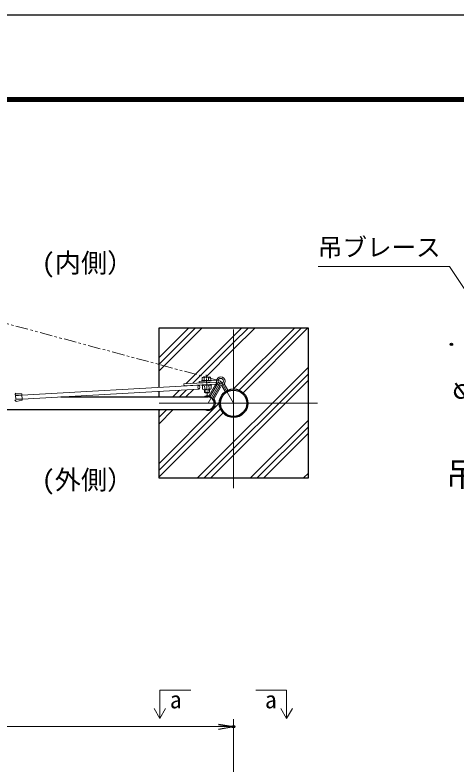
# Model space of a CAD drawing. Units: millimetres, scale not verified. Extents: x -6300 to 6300, y -4455 to 4455.
# Drawn here: x -198 to 1570, y 1457 to 4455 of the extents above; entities that cross this region are included whole.
import ezdxf
from ezdxf.enums import TextEntityAlignment as Align

# ---------------------------------------------------------------- set-up
doc = ezdxf.new("R2010")
doc.units = ezdxf.units.MM
doc.header["$LTSCALE"] = 20
doc.header["$PDMODE"] = 32
doc.header["$PDSIZE"] = 10
for name, pattern in [('USER1', [50.8, 31.75, -6.35, 6.35, -6.35]), ('USER2', [5, 2.5, -0.5, 0.5, -0.5, 0.5, -0.5]), ('USER3', [1.125, 0.75, -0.125, 0.125, -0.125])]:
    doc.linetypes.add(name, pattern=pattern)
for name, color, linetype, lineweight in [('0-0_D-DCR-HCH', 7, 'Continuous', 13), ('0-1_D-STR4', 7, 'Continuous', 25), ('0-2_D-STR1', 1, 'Continuous', 25), ('0-3_D-STR3', 3, 'Continuous', 13), ('0-4_D-BMK', 2, 'USER1', 13), ('0-6_D-STR-DIM', 7, 'Continuous', 13), ('0-8_Defpoints', 8, 'Continuous', 25), ('0-9_D-STR-TXT', 7, 'Continuous', 13), ('0-A_D-TTL-TXT', 7, 'Continuous', 25), ('0-C_D-TTL', 7, 'Continuous', 25)]:
    doc.layers.add(name, color=color, linetype=linetype, lineweight=lineweight)
doc.layers.add('0-7_0', color=7, linetype='Continuous')
doc.styles.add('ＭＳ ゴシック', font='')
doc.styles.get('ＭＳ ゴシック').set_extended_font_data('MS Gothic')

# ---------------------------------------------------------------- blocks, each defined once
blk = doc.blocks.new('_Open')
at = {"layer": '0-7_0'}
blk.add_line((-20, 3.333), (0, 0), dxfattribs=at)
blk.add_lwpolyline([(-20, -3.333), (0, 0), (-20, 0)], dxfattribs=at)

msp = doc.modelspace()

# ---------------------------------------------------------------- linework, layer by layer
at = {"layer": '0-0_D-DCR-HCH'}
for p, q in [((378.62, 3082.16), (498.24, 3201.78)), ((678.79, 2958.06), (922.51, 3201.78)), ((700.69, 2953.45), (949.02, 3201.78)), ((716.91, 2943.15), (975.54, 3201.78)), ((478.52, 2969.93), (480.08, 2971.49)), ((550.29, 2988.66), (551.61, 2989.98)), ((434.92, 2926.33), (461.35, 2952.75)), ((461.44, 2926.33), (489.43, 2954.32)), ((487.95, 2926.33), (517.51, 2955.88)), ((378.62, 2657.89), (621.49, 2900.76)), ((378.62, 2631.38), (625.99, 2878.74)), ((378.62, 2816.99), (437.15, 2875.53)), ((378.62, 2843.51), (410.64, 2875.53)), ((378.62, 2870.03), (384.12, 2875.53)), ((378.62, 2604.86), (636.44, 2862.68)), ((746.77, 2601.78), (978.62, 2833.63)), ((773.29, 2601.78), (978.62, 2807.11)), ((799.8, 2601.78), (978.62, 2780.6)), ((958.9, 2601.78), (978.62, 2621.5))]:
    msp.add_line(p, q, dxfattribs=at)
for points in [[(378.62, 3029.12), (400.18, 3050.68), (551.27, 3201.78)], [(378.62, 3055.64), (379.26, 3056.28), (524.76, 3201.78)], [(488.05, 2979.46), (525.65, 3017.06), (678.62, 3170.03), (710.37, 3201.78)], [(515.96, 2980.85), (546.57, 3011.46), (678.62, 3143.51), (736.89, 3201.78)], [(567.19, 3005.57), (567.48, 3005.85), (678.62, 3116.99), (763.41, 3201.78)], [(534.64, 2601.78), (678.62, 2745.76), (834.13, 2901.27), (978.62, 3045.76)], [(561.15, 2601.78), (678.62, 2719.25), (860.74, 2901.37), (978.62, 3019.25)], [(587.67, 2601.78), (678.62, 2692.73), (887.35, 2901.46), (978.62, 2992.73)]]:
    msp.add_lwpolyline(points, dxfattribs=at)
at = {"layer": '0-1_D-STR4'}
for p, q in [((378.62, 3201.78), (378.62, 2964.31)), ((378.62, 2948.15), (378.62, 2926.33))]:
    msp.add_line(p, q, dxfattribs=at)
msp.add_lwpolyline([(378.62, 2876.38), (378.62, 2601.78), (978.62, 2601.78), (978.62, 3201.78), (378.62, 3201.78)], dxfattribs=at)
at = {"layer": '0-2_D-STR1'}
for p, q in [((-13.31, 2926.33), (576.22, 2926.33)), ((-925.78, 2875.53), (576.22, 2875.53))]:
    msp.add_line(p, q, dxfattribs=at)
for radius in [57.15, 52.65]:
    msp.add_circle((678.62, 2900.93), radius, dxfattribs=at)
msp.add_arc((576.22, 2900.93), 25.4, 270, 90, dxfattribs=at)
at = {"layer": '0-3_D-STR3'}
for p, q in [((552.15, 3002.26), (552.72, 2991.76)), ((556.32, 3004.98), (582.26, 3006.39)), ((560.75, 3002.73), (561.32, 2992.23)), ((578.09, 3003.67), (578.66, 2993.17)), ((586.7, 3004.14), (587.27, 2993.64)), ((540.26, 2988.07), (610.16, 2991.89)), ((540.26, 2988.07), (540.59, 2982.08)), ((540.59, 2982.08), (610.48, 2985.9)), ((588.47, 2993.66), (551.52, 2991.74)), ((551.67, 2988.75), (551.52, 2991.74)), ((588.62, 2990.66), (551.67, 2988.75)), ((589.46, 2975.81), (552.51, 2973.9)), ((552.66, 2970.9), (552.51, 2973.9)), ((589.61, 2972.82), (552.66, 2970.9)), ((587.29, 2993.6), (552.7, 2991.8)), ((552.72, 2991.76), (587.27, 2993.64)), ((588.28, 2975.75), (553.69, 2973.96)), ((553.89, 2970.92), (588.43, 2972.8)), ((554.62, 2957.43), (553.89, 2970.92)), ((563.23, 2957.9), (562.49, 2971.39)), ((580.56, 2958.84), (579.83, 2972.33)), ((580.7, 2931.81), (606.35, 2976.46)), ((583.73, 2926.05), (614.17, 2979.02)), ((584.6, 2929.57), (610.25, 2974.21)), ((589.17, 2959.31), (588.43, 2972.8)), ((588.62, 2990.66), (588.47, 2993.66)), ((589.61, 2972.82), (589.46, 2975.81)), ((606.35, 2976.46), (610.25, 2974.21)), ((630.05, 2973.05), (644.85, 2947.42)), ((640.44, 2979.05), (655.24, 2953.42)), ((559.06, 2955.18), (585, 2956.59)), ((562.03, 2955.34), (562.62, 2944.42)), ((562.62, 2944.38), (582.59, 2945.47)), ((562.62, 2944.38), (564.9, 2942.34)), ((564.19, 2955.46), (564.9, 2942.38)), ((564.9, 2942.34), (580.55, 2943.19)), ((579.83, 2956.31), (580.55, 2943.23)), ((582.59, 2945.47), (580.55, 2943.19)), ((582, 2956.42), (582.59, 2945.51)), ((596.74, 2922.6), (622.39, 2967.24)), ((600.64, 2920.35), (626.29, 2965)), ((622.39, 2967.24), (626.29, 2965)), ((562.15, 2874.43), (562.78, 2875.53))]:
    msp.add_line(p, q, dxfattribs=at)
at = {"layer": '0-3_D-STR3', "color": 2, "linetype": 'USER3'}
msp.add_line((568.87, 3014.61), (573.56, 2927.4), dxfattribs=at)
at = {"layer": '0-3_D-STR3', "color": 4}
for p, q in [((539.11, 2973.26), (-169.87, 2933.75)), ((479.68, 2979.04), (608.67, 2985.8)), ((480.15, 2970.12), (479.68, 2979.04)), ((480.16, 2970.02), (609.14, 2976.88)), ((609.14, 2976.88), (608.67, 2985.8)), ((-170.13, 2938.16), (-195.35, 2941.06)), ((539.75, 2957.12), (-168.89, 2917.66)), ((-169.93, 2934.72), (-194.88, 2933.21)), ((-193.79, 2915.24), (-194.88, 2933.21)), ((-169.79, 2932.55), (-194.75, 2931.05)), ((-168.97, 2918.92), (-193.92, 2917.41)), ((-168.84, 2916.75), (-193.79, 2915.24)), ((-168.63, 2913.31), (-193.32, 2907.4)), ((-168.63, 2913.31), (-170.13, 2938.16))]:
    msp.add_line(p, q, dxfattribs=at)
at = {"layer": '0-3_D-STR3'}
msp.add_lwpolyline([(583.73, 2926.05), (594.14, 2920.07), (624.57, 2973.04)], dxfattribs=at)
for radius in [17, 10.6]:
    msp.add_circle((627.29, 2989.82), radius, dxfattribs=at)
for centre, radius, start, end in [((556.59, 3000.01), 4.98, 33.11156, 153.11156), ((570.18, 2989.32), 16.39, 61.12438, 125.09874), ((582.53, 3001.42), 4.98, 33.11156, 153.11156), ((558.79, 2960.15), 4.98, 213.11156, 333.11156), ((571.14, 2972.25), 16.39, 241.12438, 305.09874), ((584.73, 2961.56), 4.98, 213.11156, 333.11156), ((576.22, 2900.93), 30, 85.07401, 122.14905), ((576.22, 2900.93), 30, 242.03121, 35.16797), ((576.22, 2900.93), 25.5, 85.07401, 95.07586), ((576.22, 2900.93), 25.5, 264.92414, 35.16797), ((578.97, 2932.81), 6.5, 265.07401, 330.12099), ((578.97, 2932.81), 2, 265.07401, 330.12099), ((602.38, 2919.36), 6.5, 150.12099, 215.16797), ((602.38, 2919.36), 2, 150.12099, 215.16797)]:
    msp.add_arc(centre, radius, start, end, dxfattribs=at)
at = {"layer": '0-3_D-STR3', "color": 4}
for centre, radius, start, end in [((-201.05, 2940.71), 5.71, 307.60542, 3.45762), ((-200.97, 2906.11), 7.75, 9.59668, 78.21059)]:
    msp.add_arc(centre, radius, start, end, dxfattribs=at)
msp.add_ellipse((539.53, 2965.13), major_axis=(0.52, 8.02), ratio=0.462058, dxfattribs=at)
at = {"layer": '0-4_D-BMK', "linetype": 'USER2'}
msp.add_line((627.29, 2989.82), (-1247.29, 3492.12), dxfattribs=at)
at = {"layer": '0-4_D-BMK'}
for p, q in [((678.62, 2560.72), (678.62, 3240.27)), ((627.29, 2989.82), (576.22, 2900.93)), ((627.29, 2989.82), (678.62, 2900.93)), ((1014.89, 2901.78), (358.77, 2901.78))]:
    msp.add_line(p, q, dxfattribs=at)
at = {"layer": '0-6_D-STR-DIM'}
for p, q in [((383.05, 1752.11), (507.04, 1752.11)), ((891.38, 1752.11), (767.39, 1752.11)), ((383.05, 1639.31), (360.09, 1679.08)), ((891.38, 1639.31), (914.34, 1679.08)), ((678.62, 1139.48), (678.62, 1636.48)), ((-3261.38, 1606.48), (618.62, 1606.48))]:
    msp.add_line(p, q, dxfattribs=at)
for points in [[(383.05, 1752.11), (383.05, 1639.31), (406.02, 1679.08)], [(891.38, 1752.11), (891.38, 1639.31), (868.42, 1679.08)]]:
    msp.add_lwpolyline(points, dxfattribs=at)
at = {"layer": '0-8_Defpoints'}
for p in [(1551.86, 3136.99), (1551.86, 3136.99), (678.62, 1606.48)]:
    msp.add_point(p, dxfattribs=at)
at = {"layer": '0-9_D-STR-TXT'}
msp.add_lwpolyline([(1018.11, 3448.81), (1544.51, 3448.81), (1665.31, 3265.67)], dxfattribs=at)
at = {"layer": '0-C_D-TTL', "color": 2}
msp.add_lwpolyline([(-6300, 4455), (6300, 4455), (6300, -4455), (-6300, -4455)], close=True, dxfattribs=at)
at = {"layer": '0-C_D-TTL'}
for points in [[(-5895, 4125), (5895, 4125), (5895, -4125), (-5895, -4125)], [(-5891.25, 4121.25), (5891.25, 4121.25), (5891.25, -4121.25), (-5891.25, -4121.25)], [(-5887.5, 4117.5), (5887.5, 4117.5), (5887.5, -4117.5), (-5887.5, -4117.5)], [(-5883.75, 4113.75), (5883.75, 4113.75), (5883.75, -4113.75), (-5883.75, -4113.75)], [(-5880, 4110), (5880, 4110), (5880, -4110), (-5880, -4110)]]:
    msp.add_lwpolyline(points, close=True, dxfattribs=at)

# ---------------------------------------------------------------- block references
at = {"layer": '0-6_D-STR-DIM', "xscale": 3, "yscale": 3}
msp.add_blockref('_Open', (678.62, 1606.48), dxfattribs=at)

# ---------------------------------------------------------------- texts
at = {"layer": '0-6_D-STR-DIM', "style": 'ＭＳ ゴシック'}
msp.add_text('φ50.8', height=72.14, rotation=36.543, dxfattribs=at).set_placement((1591.56, 2886.98), align=Align.BOTTOM_LEFT)
at = {"layer": '0-9_D-STR-TXT', "style": 'ＭＳ ゴシック'}
msp.add_text('吊ブレース', height=72.14, dxfattribs=at).set_placement((1016.41, 3467.25), align=Align.BOTTOM_LEFT)
at = {"layer": '0-A_D-TTL-TXT', "style": 'ＭＳ ゴシック'}
for s, height, p in [('(内側）', 76.98, (-90.41, 3401)), ('吊ブレース丁番詳細', 96.19, (1529.59, 2539.28)), ('(外側）', 76.98, (-90.41, 2532.72)), ('a', 69.21, (423.18, 1659.01)), ('a', 69.21, (804.47, 1659.01))]:
    msp.add_text(s, height=height, dxfattribs=at).set_placement(p, align=Align.BOTTOM_LEFT)

doc.saveas('drawing.dxf')
